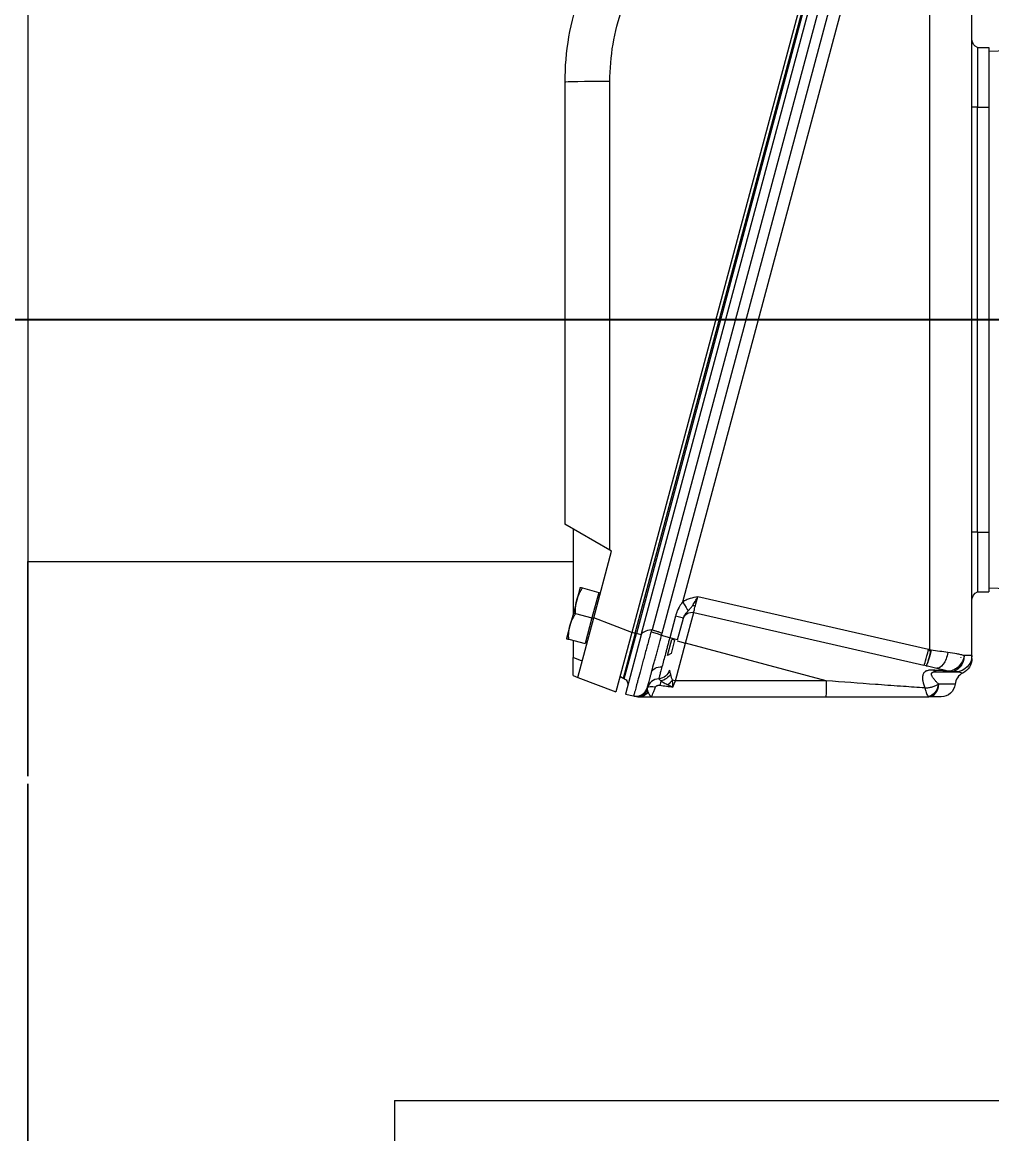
# Model space of a CAD drawing. Header units: millimetres. Extents: x 14484 to 44106, y -7531 to -758.
# Drawn here: x 22383.5 to 22730.3, y -2167.9 to -1770.1 of the extents above; entities that cross this region are included whole.
import ezdxf

# ---------------------------------------------------------------- set-up
doc = ezdxf.new("R2010")
doc.units = ezdxf.units.MM
doc.header["$LTSCALE"] = 15
doc.layers.add('IA-DIBUJO', color=3, linetype='Continuous', lineweight=30)
doc.layers.add('IA-DIM', color=7, linetype='Continuous')
doc.styles.add('ING-AMB', font='romans.shx', dxfattribs={"width": 0.75, "oblique": 15})
doc.dimstyles.new('ING-AMB 15', dxfattribs={"dimscale": 15, "dimtxt": 3, "dimasz": 2.5, "dimexe": 1, "dimexo": 1, "dimgap": 1, "dimtad": 1, "dimdec": 0, "dimzin": 0, "dimdsep": 46, "dimtxsty": 'ING-AMB', "dimcen": 0.1, "dimclrd": 7, "dimclre": 7, "dimclrt": 2, "dimadec": 0, "dimazin": 0, "dimtfac": 1, "dimtdec": 0, "dimtmove": 0, "dimatfit": 0, "dimfxl": 1.25, "dimtolj": 1, "dimtzin": 0, "dimarcsym": 1})

# ---------------------------------------------------------------- blocks, each defined once
blk = doc.blocks.new('A$Cd577ae4d')
at = {"color": 0, "linetype": 'Continuous', "lineweight": 0, "extrusion": (1.22465e-16, 1, -2.22045e-16)}
for p, q in [((444.29, -80.4), (372.47, 187.62)), ((374.24, 188.09), (446.05, -79.93)), ((446.44, -79.82), (374.63, 188.2)), ((375.82, 188.65), (447.7, -79.62)), ((436.86, -79.87), (365.89, 184.99)), ((369.48, 185.96), (440.38, -78.64)), ((429.48, -68.65), (365.52, 170.04)), ((341.19, 159.41), (341.19, -85.71)), ((326, -87.8), (326, 157.48)), ((279.56, 129.76), (320, 128.35)), ((323.96, 129.7), (320, 129.7)), ((320, 129.7), (320, 128.35)), ((320, 128.35), (320, -63.65)), ((323.96, 129.7), (323.96, 108.35)), ((455.52, -50.18), (455.52, 117.58)), ((471.66, 117.35), (471.66, -40.86)), ((323.96, 108.35), (320, 108.35)), ((323.96, 108.35), (326, 108.35)), ((323.96, -43.65), (323.96, 108.35)), ((323.96, -43.65), (320, -43.65)), ((323.96, -43.65), (326, -43.65)), ((323.96, -43.65), (323.96, -65)), ((455.52, -50.18), (471.66, -40.86)), ((468.66, -42.59), (468.66, -72.85)), ((454.92, -50.53), (455.52, -50.18)), ((461.31, -74.39), (454.92, -50.53)), ((466.14, -63.43), (467.37, -68.02)), ((320, -63.65), (279.56, -65.06)), ((320, -63.65), (320, -65)), ((323.96, -65), (320, -65)), ((341.57, -85.71), (424.05, -66.82)), ((459.68, -65.99), (459.1, -66.14)), ((465.32, -63.65), (459.47, -65.22)), ((459.47, -65.22), (461.93, -74.39)), ((467.37, -68.02), (468.6, -72.61)), ((425.5, -72.42), (343.16, -91.28)), ((428.43, -83.37), (425.5, -72.42)), ((429.23, -74.43), (432.03, -73.68)), ((431.32, -82.22), (429.23, -74.43)), ((432.03, -73.68), (434.11, -81.47)), ((447.7, -79.62), (461.31, -74.39)), ((467.01, -95.65), (461.31, -74.39)), ((461.93, -74.39), (461.35, -74.55)), ((467.78, -72.83), (461.93, -74.39)), ((461.93, -74.39), (464.39, -83.57)), ((468.6, -72.61), (467.78, -72.83)), ((468.6, -72.61), (469.83, -77.19)), ((447.67, -79.5), (446.44, -79.82)), ((469.83, -77.19), (471.06, -81.78)), ((378.11, -96.85), (428.43, -83.37)), ((431.41, -82.57), (428.43, -83.37)), ((432.05, -96.85), (428.43, -83.37)), ((431.32, -82.22), (434.11, -81.47)), ((432.38, -82.31), (433.41, -82.03)), ((432.38, -82.31), (433.65, -87.07)), ((434.97, -87.83), (433.41, -82.03)), ((434.11, -81.47), (437.08, -80.68)), ((444.29, -80.4), (446.05, -79.93)), ((444.29, -80.4), (449.98, -101.65)), ((446.05, -79.93), (446.44, -79.82)), ((450.39, -96.14), (446.05, -79.93)), ((446.44, -79.82), (450.78, -96)), ((447.7, -79.62), (453.4, -100.87)), ((464.19, -82.8), (463.61, -82.95)), ((470.24, -82), (464.39, -83.57)), ((468.66, -82.42), (468.66, -88.55)), ((341.19, -85.71), (341.57, -85.71)), ((433.65, -87.07), (434.97, -87.83)), ((438.75, -86.82), (438.75, -86.82)), ((329.95, -88.54), (329.95, -88.61)), ((329.95, -88.61), (329.97, -88.61)), ((341.12, -87.92), (341.12, -87.53)), ((342.41, -91.45), (343.16, -91.28)), ((465.44, -89.79), (468.66, -88.55)), ((468.66, -95.01), (468.66, -88.55)), ((338.56, -93.6), (333.58, -93.6)), ((468.66, -95.01), (467.01, -95.65)), ((332.03, -98.1), (337.79, -98.1)), ((378.11, -96.85), (432.05, -96.85)), ((433.15, -96.56), (432.05, -96.85)), ((450.39, -96.14), (450.78, -96)), ((467.01, -95.65), (453.4, -100.87)), ((337, -102.6), (341.46, -102.6)), ((440.53, -102.6), (378.32, -102.6)), ((447.02, -102.28), (447, -102.29)), ((449.98, -101.65), (447.02, -102.28)), ((447.02, -102.28), (447.02, -102.28))]:
    blk.add_line(p, q, dxfattribs=at)
at = {"color": 0, "linetype": 'Continuous', "lineweight": 0}
for centre, radius, start, end in [((322.8, 132.68), 3.2, 291.2048, 0), ((322.8, -67.98), 3.2, 0, 68.7952), ((426.21, -75.54), 3.2, 15, 102.9), ((331.8, -87.8), 5.8, 180, 270), ((331.8, -88.9), 5.8, 180, 243.9087), ((450.09, -94.12), 2, 290, 331.1164), ((337, -97.6), 5, 185.7392, 270), ((451.08, -98.02), 2, 110, 195)]:
    blk.add_arc(centre, radius, start, end, dxfattribs=at)
at = {"color": 0, "linetype": 'Continuous', "lineweight": 0, "extrusion": (-2.71926e-32, -2.22045e-16, -1)}
for centre, radius, start, end in [((-327.05, -98.6), 5, 116.0913, 174.2608), ((-437.81, -100.64), 4.5, 93.08, 163.5174), ((-446.15, -98.17), 4.2, 270, 343.5174), ((-446.15, -98.17), 4.2, 258, 270)]:
    blk.add_arc(centre, radius, start, end, dxfattribs=at)
for centre, major_axis, ratio, start_param, end_param in [((454.66, 117.35), (17, 0), 0.013563, -1.520222, 0), ((333.58, -87.8), (0, -5.8), 0.807491, -0.275792, 0), ((338.56, -87.8), (0, -5.8), 0.4947, -0.428921, 0), ((341.46, -97.6), (0, -5), 0.737493, 0, 1.470629)]:
    blk.add_ellipse(centre, major_axis=major_axis, ratio=ratio, start_param=start_param, end_param=end_param, dxfattribs=at)
at = {"color": 0, "linetype": 'Continuous', "lineweight": 0}
for centre, major_axis, ratio, start_param, end_param in [((423.88, -66.84), (-1.62, 5.58), 0.028762, -2.1839, -1.574352), ((425.22, -71.84), (-3.09, -0.83), 0.573283, -1.944099, -1.634671), ((429.69, -68.6), (-2.26, -3.54), 0.035366, -1.532184, -0.368573), ((441.11, -79.6), (-4.04, -1.13), 0.091315, -1.519471, -0.123842), ((432.57, -83.51), (-8.47, 31.82), 0.15467, -1.522853, -1.497426), ((342, -85.6), (-16, -2.34), 0.004814, 1.089865, 1.483429), ((337.29, -86.67), (1.29, -5.65), 0.454912, -1.662336, 0), ((342, -85.24), (16.68, 4.95), 0.012585, -1.657751, -1.623141), ((341.12, -85.8), (1.29, -5.65), 0.08739, -1.576949, -1.206283), ((341.12, -85.8), (2.44, -5.26), 0.084218, -1.595008, -1.509304), ((341.63, -85.5), (-5.5, -9.3), 0.024982, -1.533378, -1.466495), ((341.12, -85.8), (1.29, -5.65), 0.069634, -1.493113, -1.275637), ((333.58, -87.8), (2.48, -5.24), 0.798537, -1.924402, -0.270124), ((333.58, -87.8), (0, -5.8), 0.825283, -1.563137, 0), ((341.12, -85.8), (1.29, -5.65), 0.069634, -1.275637, 0), ((341.12, -85.8), (1.29, -5.65), 0.08739, -1.206283, 0), ((436.81, -93.74), (3.4, -2.46), 0.656512, -2.060706, -1.017197), ((438.27, -91.95), (-0.22, -4.19), 0.99975, -1.255516, 0), ((436.33, -95.14), (4.35, 1.16), 0.707107, 0.013635, 1.255241), ((338.05, -94.02), (-0.47, -4.06), 0.672991, 0.076946, 0.133092), ((341.58, -97.58), (1.05, -4.89), 0.732748, -1.624795, -0.262904), ((378.32, -96.8), (0, -5.8), 0.035397, -1.561312, 0), ((432.06, -97.1), (-2.08, 5.02), 0.014564, -1.986547, -1.527887), ((434.74, -96.13), (2.75, -3.18), 0.35847, -1.742813, -1.162069), ((439.06, -100.31), (3.09, 0.83), 0.371394, 0.082419, 1.438022), ((432.74, -60.43), (9.38, -38.93), 0.000011, 0.000006, 0.020885), ((438.82, -100.18), (3.3, 0.81), 0.072595, -0.072725, 0.003328), ((440.51, -105.72), (-3.09, -0.83), 0.990766, -1.896227, -1.834924), ((438.48, -97.65), (2.05, -4.95), 0.018008, -0.007549, 0.134773), ((444.7, -98.4), (0, -4.2), 0.825565, -0.963406, 0)]:
    blk.add_ellipse(centre, major_axis=major_axis, ratio=ratio, start_param=start_param, end_param=end_param, dxfattribs=at)
at = {"color": 0, "linetype": 'Continuous', "lineweight": 0, "extrusion": (-2.46519e-32, -2.22045e-16, -1)}
for centre, major_axis, ratio, start_param, end_param in [((440.85, -80.06), (0.5, -1.4), 0.581715, -3.103648, -2.845743), ((309.38, -116.55), (-134.91, -36.15), 0.091106, 2.930736, 3.141593), ((341.86, -85.63), (1.29, -5.65), 0.052301, 0, 1.568879)]:
    blk.add_ellipse(centre, major_axis=major_axis, ratio=ratio, start_param=start_param, end_param=end_param, dxfattribs=at)
at = {"color": 0, "linetype": 'Continuous', "lineweight": 0, "extrusion": (-8.01187e-32, -2.22045e-16, -1)}
blk.add_ellipse((438.79, -81.87), major_axis=(5.53, -20.82), ratio=0.121228, start_param=-1.694646, end_param=-1.662804, dxfattribs=at)
at = {"color": 0, "linetype": 'Continuous', "lineweight": 0, "extrusion": (-6.16298e-32, -2.22045e-16, -1)}
blk.add_ellipse((342.58, -85.46), major_axis=(15.02, 12.49), ratio=0.023427, start_param=-1.668085, end_param=-1.61833, dxfattribs=at)
at = {"color": 0, "linetype": 'Continuous', "lineweight": 0, "extrusion": (-1.84889e-32, -2.22045e-16, -1)}
blk.add_ellipse((449.64, -96.8), major_axis=(-42.34, -5.8), ratio=0.00036, start_param=-1.283432, end_param=-1.166003, dxfattribs=at)
at = {"color": 0, "linetype": 'Continuous', "lineweight": 0, "extrusion": (-1.2326e-32, -2.22045e-16, -1)}
blk.add_ellipse((437.54, -99.37), major_axis=(0.67, -3.13), ratio=0.096276, start_param=-2.441035, end_param=-1.846934, dxfattribs=at)
at = {"color": 0, "linetype": 'Continuous', "lineweight": 0, "extrusion": (-3.69779e-32, -2.22045e-16, -1)}
for centre, ratio, end_param in [((446.15, -98.17), 0.999999, 1.494646), ((445.49, -98.31), 0.928467, 1.305885)]:
    blk.add_ellipse(centre, major_axis=(0.87, -4.11), ratio=ratio, start_param=0, end_param=end_param, dxfattribs=at)
at = {"color": 0, "linetype": 'Continuous', "lineweight": 0, "extrusion": (-3.08149e-32, -2.22045e-16, -1)}
blk.add_ellipse((446.13, -98.18), major_axis=(0.87, -4.11), ratio=0.997054, start_param=0, end_param=1.48801, dxfattribs=at)
at = {"color": 0, "linetype": 'Continuous', "lineweight": 0}
for points, knots in [([(455.52, 117.58), (455.52, 121.98), (455.15, 126.45), (454.39, 130.88), (453.65, 135.25), (452.53, 139.59), (451.04, 143.81), (449.56, 148.02), (447.72, 152.1), (445.56, 155.98), (443.43, 159.81), (440.99, 163.44), (438.31, 166.81)], [2.8797933, 2.8797933, 2.8797933, 2.8797933, 3.050153, 3.050153, 3.050153, 3.21814, 3.21814, 3.21814, 3.3861549, 3.3861549, 3.3861549, 3.5524879, 3.5524879, 3.5524879, 3.5524879]), ([(457.94, 166.81), (458.5, 165.89), (459.04, 164.95), (459.56, 164.01), (462.17, 159.32), (464.41, 154.35), (466.22, 149.22), (468.02, 144.11), (469.38, 138.84), (470.29, 133.52), (471.21, 128.14), (471.66, 122.72), (471.66, 117.35)], [2.862204, 2.862204, 2.862204, 2.862204, 2.8961825, 2.8961825, 2.8961825, 3.0654109, 3.0654109, 3.0654109, 3.2336813, 3.2336813, 3.2336813, 3.403392, 3.403392, 3.403392, 3.403392]), ([(424.05, -66.82), (425, -66.98), (425.95, -67.17), (427.32, -67.6), (427.78, -67.77), (428.65, -68.17), (429.07, -68.4), (429.48, -68.65)], [-0.000017205, -0.000017205, -0.000017205, -0.000017205, 0.002878689, 0.002878689, 0.004326635, 0.004326635, 0.005774582, 0.005774582, 0.005774582, 0.005774582]), ([(425.91, -69.88), (425.59, -69.43), (425.29, -68.95), (424.82, -68.17), (424.67, -67.9), (424.43, -67.5), (424.36, -67.36), (424.2, -67.09), (424.13, -66.95), (424.05, -66.82)], [0.006462488, 0.006462488, 0.006462488, 0.006462488, 0.008316779, 0.008316779, 0.009243924, 0.009243924, 0.009707496, 0.009707496, 0.010171069, 0.010171069, 0.010171069, 0.010171069]), ([(425.5, -72.42), (425.51, -72.42), (425.51, -72.36), (425.49, -72.25), (425.47, -72.14), (425.44, -71.98), (425.39, -71.77), (425.34, -71.57), (425.28, -71.31), (425.21, -71.01), (425.13, -70.72), (425.04, -70.38), (424.94, -70.01)], [5.323855, 5.323855, 5.323855, 5.323855, 5.5636876, 5.5636876, 5.5636876, 5.8035202, 5.8035202, 5.8035202, 6.0433527, 6.0433527, 6.0433527, 6.2831853, 6.2831853, 6.2831853, 6.2831853]), ([(427.54, -71.87), (427.31, -71.63), (427.09, -71.38), (426.87, -71.13), (426.81, -71.06), (426.75, -70.99), (426.7, -70.92), (426.48, -70.67), (426.28, -70.4), (426.08, -70.13), (426.02, -70.05), (425.96, -69.97), (425.91, -69.88)], [0.003462186, 0.003462186, 0.003462186, 0.003462186, 0.004637008, 0.004637008, 0.004637008, 0.004962337, 0.004962337, 0.004962337, 0.006125706, 0.006125706, 0.006125706, 0.006462467, 0.006462467, 0.006462467, 0.006462467]), ([(429.48, -68.65), (429.76, -68.98), (430.02, -69.33), (430.26, -69.69), (430.28, -69.72), (430.31, -69.76), (430.33, -69.79), (430.43, -69.95), (430.53, -70.1), (430.62, -70.26), (430.74, -70.47), (430.86, -70.68), (430.96, -70.89), (430.99, -70.93), (431.01, -70.98), (431.03, -71.02), (431.23, -71.42), (431.4, -71.82), (431.56, -72.23), (431.57, -72.26), (431.58, -72.29), (431.59, -72.33), (431.67, -72.53), (431.74, -72.74), (431.81, -72.94), (431.89, -73.19), (431.96, -73.43), (432.03, -73.68)], [0, 0, 0, 0, 0.001292541, 0.001292541, 0.001292541, 0.001419018, 0.001419018, 0.001419018, 0.001976394, 0.001976394, 0.001976394, 0.002686094, 0.002686094, 0.002686094, 0.002838037, 0.002838037, 0.002838037, 0.004154953, 0.004154953, 0.004154953, 0.004257055, 0.004257055, 0.004257055, 0.004910018, 0.004910018, 0.004910018, 0.005676073, 0.005676073, 0.005676073, 0.005676073]), ([(429.23, -74.43), (429.16, -74.17), (429.07, -73.92), (428.95, -73.68), (428.86, -73.51), (428.77, -73.34), (428.66, -73.18), (428.62, -73.12), (428.58, -73.06), (428.53, -73), (428.38, -72.79), (428.21, -72.59), (428.04, -72.4), (427.95, -72.31), (427.86, -72.21), (427.77, -72.12), (427.74, -72.08), (427.71, -72.05), (427.68, -72.02), (427.63, -71.97), (427.59, -71.92), (427.54, -71.87)], [0, 0, 0, 0, 0.000834119, 0.000834119, 0.000834119, 0.001440931, 0.001440931, 0.001440931, 0.001668238, 0.001668238, 0.001668238, 0.002502358, 0.002502358, 0.002502358, 0.00294768, 0.00294768, 0.00294768, 0.003094643, 0.003094643, 0.003094643, 0.003336477, 0.003336477, 0.003336477, 0.003336477]), ([(440.38, -78.64), (439.98, -78.76), (439.6, -78.87), (439.24, -78.98), (439.19, -79), (439.14, -79.01), (439.1, -79.03), (438.72, -79.14), (438.38, -79.25), (438.08, -79.35), (438.05, -79.36), (438.03, -79.37), (438.01, -79.38), (437.7, -79.49), (437.45, -79.58), (437.25, -79.66), (437.25, -79.67), (437.24, -79.67), (437.23, -79.67), (437.13, -79.71), (437.05, -79.75), (436.99, -79.78), (436.96, -79.8), (436.93, -79.82), (436.91, -79.83), (436.89, -79.85), (436.87, -79.86), (436.86, -79.87)], [0.000000004, 0.000000004, 0.000000004, 0.000000004, 0.001229002, 0.001229002, 0.001229002, 0.001392897, 0.001392897, 0.001392897, 0.002679262, 0.002679262, 0.002679262, 0.002785794, 0.002785794, 0.002785794, 0.004127905, 0.004127905, 0.004127905, 0.004178691, 0.004178691, 0.004178691, 0.00487514, 0.00487514, 0.00487514, 0.005223364, 0.005223364, 0.005223364, 0.005571588, 0.005571588, 0.005571588, 0.005571588]), ([(440.79, -79.29), (441.2, -80.75), (441.6, -82.2), (442, -83.65), (442.2, -84.38), (442.4, -85.11), (442.59, -85.82), (442.79, -86.54), (442.98, -87.24), (443.16, -87.93), (443.35, -88.62), (443.53, -89.29), (443.71, -89.95), (443.89, -90.62), (444.07, -91.27), (444.24, -91.9), (444.58, -93.17), (444.89, -94.34), (445.18, -95.42), (445.33, -95.95), (445.47, -96.47), (445.6, -96.95), (445.66, -97.2), (445.73, -97.44), (445.79, -97.67), (445.85, -97.89), (445.91, -98.12), (445.96, -98.33), (446.19, -99.18), (446.39, -99.9), (446.54, -100.49), (446.58, -100.64), (446.62, -100.78), (446.66, -100.91), (446.69, -101.04), (446.72, -101.16), (446.75, -101.27), (446.81, -101.5), (446.86, -101.68), (446.9, -101.83), (446.98, -102.13), (447.02, -102.28), (447.02, -102.28)], [0.00067897, 0.00067897, 0.00067897, 0.00067897, 0.00520726, 0.00520726, 0.00520726, 0.0074714, 0.0074714, 0.0074714, 0.00973555, 0.00973555, 0.00973555, 0.01199969, 0.01199969, 0.01199969, 0.01426384, 0.01426384, 0.01426384, 0.01879212, 0.01879212, 0.01879212, 0.02105627, 0.02105627, 0.02105627, 0.02218834, 0.02218834, 0.02218834, 0.02332041, 0.02332041, 0.02332041, 0.0278487, 0.0278487, 0.0278487, 0.02898077, 0.02898077, 0.02898077, 0.03011285, 0.03011285, 0.03011285, 0.03237699, 0.03237699, 0.03237699, 0.03690528, 0.03690528, 0.03690528, 0.03690528]), ([(434.11, -81.47), (434.24, -81.95), (434.37, -82.44), (434.5, -82.92), (434.63, -83.4), (434.76, -83.87), (434.88, -84.34), (435.01, -84.81), (435.13, -85.28), (435.26, -85.74), (435.38, -86.2), (435.5, -86.65), (435.62, -87.09), (435.62, -87.1), (435.62, -87.1), (435.62, -87.1), (435.86, -88), (436.09, -88.83), (436.3, -89.62), (436.3, -89.63), (436.3, -89.63), (436.3, -89.63), (436.51, -90.42), (436.71, -91.16), (436.89, -91.84), (436.89, -91.85), (436.9, -91.85), (436.9, -91.85)], [0, 0, 0, 0, 0.00150199, 0.00150199, 0.00150199, 0.00300725, 0.00300725, 0.00300725, 0.00452367, 0.00452367, 0.00452367, 0.00601926, 0.00601926, 0.00601926, 0.00603156, 0.00603156, 0.00603156, 0.00903284, 0.00903284, 0.00903284, 0.00904734, 0.00904734, 0.00904734, 0.01204727, 0.01204727, 0.01204727, 0.01206312, 0.01206312, 0.01206312, 0.01206312]), ([(440.67, -93.93), (440.43, -93.06), (440.18, -92.11), (439.76, -90.56), (439.62, -90.03), (439.32, -88.94), (439.17, -88.39), (438.87, -87.26), (438.71, -86.68), (438.39, -85.5), (438.23, -84.9), (437.74, -83.1), (437.41, -81.89), (437.08, -80.68)], [0.01454154, 0.01454154, 0.01454154, 0.01454154, 0.0183489, 0.0183489, 0.02025258, 0.02025258, 0.02215625, 0.02215625, 0.02405993, 0.02405993, 0.02596361, 0.02596361, 0.02977097, 0.02977097, 0.02977097, 0.02977097]), ([(328.8, -87.84), (329.16, -87.73), (329.56, -87.63), (329.99, -87.54), (329.99, -87.53), (330, -87.53), (330, -87.53), (330.22, -87.48), (330.44, -87.44), (330.66, -87.39), (330.9, -87.35), (331.13, -87.3), (331.38, -87.26), (331.38, -87.26), (331.39, -87.25), (331.39, -87.25), (332.37, -87.08), (333.44, -86.91), (334.61, -86.74)], [0, 0, 0, 0, 0.001972699, 0.001972699, 0.001972699, 0.001992964, 0.001992964, 0.001992964, 0.002969174, 0.002969174, 0.002969174, 0.003968303, 0.003968303, 0.003968303, 0.003985929, 0.003985929, 0.003985929, 0.007971857, 0.007971857, 0.007971857, 0.007971857]), ([(326, -88.9), (326, -88.9), (326, -88.84), (326, -88.74), (326, -88.65), (326, -88.51), (326, -88.37), (326, -88.23), (326, -88.09), (326, -87.98), (326, -87.87), (326, -87.8), (326, -87.8)], [0, 0, 0, 0, 0.00382604, 0.00382604, 0.00382604, 0.00765792, 0.00765792, 0.00765792, 0.01148981, 0.01148981, 0.01148981, 0.0153217, 0.0153217, 0.0153217, 0.0153217]), ([(326, -87.8), (326, -87.81), (326.71, -87.82), (328.03, -87.84), (328.27, -87.84), (328.53, -87.84), (328.8, -87.84)], [1.5707963, 1.5707963, 1.5707963, 1.5707963, 2.0796526, 2.0796526, 2.0796526, 2.1709326, 2.1709326, 2.1709326, 2.1709326]), ([(329.97, -88.61), (329.97, -88.6), (329.96, -88.59), (329.96, -88.57), (329.96, -88.56), (329.95, -88.54)], [0.000039194, 0.000039194, 0.000039194, 0.000039194, 0.003411011, 0.003411011, 0.006799282, 0.006799282, 0.006799282, 0.006799282]), ([(342.41, -91.45), (341.75, -91.6), (341.08, -91.76), (340.44, -91.9), (339.8, -92.05), (339.18, -92.19), (338.58, -92.33)], [4.7399042, 4.7399042, 4.7399042, 4.7399042, 4.9366859, 4.9366859, 4.9366859, 5.1334675, 5.1334675, 5.1334675, 5.1334675]), ([(331.8, -93.6), (331.42, -93.6), (331.07, -93.64), (330.44, -93.76), (330.17, -93.82), (329.72, -93.95), (329.55, -94.01), (329.31, -94.08), (329.25, -94.11), (329.25, -94.11)], [0, 0, 0, 0, 0.00387713, 0.00387713, 0.00775425, 0.00775425, 0.01163138, 0.01163138, 0.01550851, 0.01550851, 0.01550851, 0.01550851]), ([(333.58, -93.6), (333.01, -93.6), (332.56, -93.6), (332.26, -93.6), (331.95, -93.6), (331.8, -93.6), (331.8, -93.6)], [4.1122528, 4.1122528, 4.1122528, 4.1122528, 4.4123209, 4.4123209, 4.4123209, 4.712389, 4.712389, 4.712389, 4.712389]), ([(338.58, -92.33), (337.88, -92.49), (337.21, -92.65), (336.59, -92.82), (336.56, -92.83), (336.54, -92.83), (336.52, -92.84), (336.36, -92.88), (336.21, -92.92), (336.06, -92.97), (335.91, -93.01), (335.77, -93.06), (335.63, -93.1), (335.36, -93.19), (335.1, -93.28), (334.86, -93.38)], [0, 0, 0, 0, 0.002274441, 0.002274441, 0.002274441, 0.002356269, 0.002356269, 0.002356269, 0.002921632, 0.002921632, 0.002921632, 0.003476423, 0.003476423, 0.003476423, 0.004548882, 0.004548882, 0.004548882, 0.004548882]), ([(334.86, -93.38), (335.8, -93.32), (336.94, -93.25), (338.11, -93.17), (338.65, -93.14), (339.2, -93.11), (339.75, -93.07)], [0.00159923, 0.00159923, 0.00159923, 0.00159923, 0.005533611, 0.005533611, 0.005533611, 0.007324554, 0.007324554, 0.007324554, 0.007324554]), ([(337.95, -98.09), (338.21, -97.82), (338.46, -97.54), (338.7, -97.27), (338.95, -97), (339.19, -96.72), (339.41, -96.45), (339.52, -96.31), (339.63, -96.18), (339.73, -96.04), (339.82, -95.92), (339.9, -95.81), (339.98, -95.69), (340.05, -95.58), (340.12, -95.48), (340.18, -95.37), (340.26, -95.24), (340.32, -95.12), (340.37, -95), (340.41, -94.9), (340.45, -94.81), (340.47, -94.71), (340.5, -94.61), (340.51, -94.51), (340.5, -94.41), (340.5, -94.41), (340.5, -94.41), (340.5, -94.4), (340.5, -94.32), (340.48, -94.24), (340.44, -94.16), (340.44, -94.15), (340.43, -94.13), (340.42, -94.11), (340.38, -94.06), (340.34, -94.01), (340.29, -93.96), (340.25, -93.93), (340.21, -93.9), (340.16, -93.87), (340.12, -93.84), (340.07, -93.82), (340.02, -93.8), (339.93, -93.76), (339.84, -93.73), (339.73, -93.7), (339.7, -93.7), (339.67, -93.69), (339.64, -93.68), (339.49, -93.65), (339.33, -93.63), (339.17, -93.62), (339.16, -93.62), (339.16, -93.62), (339.15, -93.62), (338.96, -93.6), (338.76, -93.6), (338.56, -93.6)], [0.00001149, 0.00001149, 0.00001149, 0.00001149, 0.0014947, 0.0014947, 0.0014947, 0.00300318, 0.00300318, 0.00300318, 0.00377434, 0.00377434, 0.00377434, 0.00442398, 0.00442398, 0.00442398, 0.00502863, 0.00502863, 0.00502863, 0.00573232, 0.00573232, 0.00573232, 0.00628291, 0.00628291, 0.00628291, 0.00689505, 0.00689505, 0.00689505, 0.00691005, 0.00691005, 0.00691005, 0.00741708, 0.00741708, 0.00741708, 0.0075372, 0.0075372, 0.0075372, 0.00791014, 0.00791014, 0.00791014, 0.00816434, 0.00816434, 0.00816434, 0.00839773, 0.00839773, 0.00839773, 0.00879148, 0.00879148, 0.00879148, 0.00890079, 0.00890079, 0.00890079, 0.00941862, 0.00941862, 0.00941862, 0.00944329, 0.00944329, 0.00944329, 0.01004577, 0.01004577, 0.01004577, 0.01004577]), ([(339.75, -93.07), (339.99, -93.06), (340.22, -93.05), (340.45, -93.05), (340.5, -93.05), (340.56, -93.05), (340.62, -93.05), (340.79, -93.05), (340.95, -93.06), (341.11, -93.07), (341.2, -93.08), (341.3, -93.09), (341.39, -93.11), (341.62, -93.14), (341.83, -93.18), (342.03, -93.24), (342.11, -93.27), (342.18, -93.29), (342.25, -93.32), (342.36, -93.36), (342.46, -93.41), (342.56, -93.46), (342.71, -93.55), (342.85, -93.65), (342.97, -93.76), (343.01, -93.79), (343.04, -93.82), (343.07, -93.86), (343.15, -93.94), (343.22, -94.03), (343.28, -94.12), (343.3, -94.16), (343.33, -94.2), (343.35, -94.24), (343.42, -94.38), (343.49, -94.53), (343.53, -94.68), (343.57, -94.79), (343.59, -94.91), (343.61, -95.02), (343.62, -95.07), (343.63, -95.13), (343.64, -95.18), (343.66, -95.35), (343.68, -95.54), (343.68, -95.72), (343.68, -95.85), (343.67, -95.98), (343.67, -96.11), (343.65, -96.36), (343.62, -96.62), (343.58, -96.88), (343.55, -97.02), (343.52, -97.17), (343.49, -97.31), (343.4, -97.74), (343.28, -98.18), (343.12, -98.63), (343.03, -98.89), (342.94, -99.15), (342.83, -99.42)], [0, 0, 0, 0, 0.00076767, 0.00076767, 0.00076767, 0.00096668, 0.00096668, 0.00096668, 0.00153534, 0.00153534, 0.00153534, 0.00188516, 0.00188516, 0.00188516, 0.0027545, 0.0027545, 0.0027545, 0.00307068, 0.00307068, 0.00307068, 0.00357978, 0.00357978, 0.00357978, 0.00437436, 0.00437436, 0.00437436, 0.00460601, 0.00460601, 0.00460601, 0.00514543, 0.00514543, 0.00514543, 0.00537368, 0.00537368, 0.00537368, 0.00614135, 0.00614135, 0.00614135, 0.00667177, 0.00667177, 0.00667177, 0.00690902, 0.00690902, 0.00690902, 0.00767669, 0.00767669, 0.00767669, 0.00819964, 0.00819964, 0.00819964, 0.00921203, 0.00921203, 0.00921203, 0.00975805, 0.00975805, 0.00975805, 0.01134972, 0.01134972, 0.01134972, 0.0122827, 0.0122827, 0.0122827, 0.0122827]), ([(433.15, -96.56), (433.23, -96.39), (433.3, -96.23), (433.36, -96.06), (433.42, -95.9), (433.47, -95.73), (433.52, -95.57), (433.52, -95.56), (433.52, -95.56), (433.52, -95.55), (433.57, -95.39), (433.62, -95.22), (433.66, -95.05), (433.7, -94.89), (433.74, -94.72), (433.78, -94.55)], [0, 0, 0, 0, 0.0005638, 0.0005638, 0.0005638, 0.001111685, 0.001111685, 0.001111685, 0.001127599, 0.001127599, 0.001127599, 0.001686971, 0.001686971, 0.001686971, 0.002255198, 0.002255198, 0.002255198, 0.002255198]), ([(433.78, -94.55), (433.83, -94.36), (433.87, -94.17), (433.92, -94), (433.93, -93.97), (433.93, -93.94), (433.94, -93.91), (433.98, -93.77), (434.02, -93.64), (434.05, -93.52), (434.06, -93.49), (434.07, -93.46), (434.08, -93.43), (434.11, -93.32), (434.14, -93.24), (434.16, -93.17), (434.17, -93.16), (434.17, -93.15), (434.17, -93.14), (434.2, -93.07), (434.21, -93.04), (434.22, -93.04)], [0, 0, 0, 0, 0.000673924, 0.000673924, 0.000673924, 0.000784749, 0.000784749, 0.000784749, 0.001347849, 0.001347849, 0.001347849, 0.00148462, 0.00148462, 0.00148462, 0.002021773, 0.002021773, 0.002021773, 0.002108728, 0.002108728, 0.002108728, 0.002695697, 0.002695697, 0.002695697, 0.002695697]), ([(436.9, -91.85), (436.99, -92.19), (437.07, -92.52), (437.24, -93.13), (437.32, -93.42), (437.53, -94.22), (437.65, -94.67), (437.8, -95.22), (437.84, -95.38), (437.92, -95.66), (437.95, -95.77), (438.02, -96.05), (438.05, -96.15), (438.05, -96.15)], [0.01206312, 0.01206312, 0.01206312, 0.01206312, 0.01356563, 0.01356563, 0.01506813, 0.01506813, 0.01807313, 0.01807313, 0.01957564, 0.01957564, 0.02107814, 0.02107814, 0.02408315, 0.02408315, 0.02408315, 0.02408315]), ([(442.12, -99.36), (442.12, -99.35), (442.11, -99.34), (442.11, -99.32), (442.1, -99.3), (442.1, -99.27), (442.09, -99.23), (442.09, -99.23), (442.09, -99.23), (442.09, -99.23), (442.07, -99.16), (442.04, -99.07), (442.01, -98.95), (442.01, -98.94), (442.01, -98.94), (442.01, -98.93), (441.97, -98.81), (441.93, -98.66), (441.89, -98.49), (441.89, -98.48), (441.88, -98.47), (441.88, -98.46), (441.83, -98.29), (441.78, -98.09), (441.72, -97.87), (441.72, -97.85), (441.71, -97.84), (441.71, -97.82), (441.59, -97.36), (441.44, -96.82), (441.27, -96.18), (441.26, -96.15), (441.25, -96.11), (441.24, -96.07), (441.19, -95.9), (441.15, -95.73), (441.1, -95.54), (441.06, -95.41), (441.02, -95.27), (440.98, -95.12), (440.97, -95.07), (440.96, -95.02), (440.95, -94.97), (440.86, -94.64), (440.76, -94.29), (440.67, -93.93)], [0, 0, 0, 0, 0.00092644, 0.00092644, 0.00092644, 0.00181769, 0.00181769, 0.00181769, 0.00185443, 0.00185443, 0.00185443, 0.00363538, 0.00363538, 0.00363538, 0.00370684, 0.00370684, 0.00370684, 0.00545308, 0.00545308, 0.00545308, 0.00555751, 0.00555751, 0.00555751, 0.00727077, 0.00727077, 0.00727077, 0.00740843, 0.00740843, 0.00740843, 0.01090615, 0.01090615, 0.01090615, 0.01110721, 0.01110721, 0.01110721, 0.01203296, 0.01203296, 0.01203296, 0.01272385, 0.01272385, 0.01272385, 0.01295864, 0.01295864, 0.01295864, 0.01454154, 0.01454154, 0.01454154, 0.01454154]), ([(342.83, -99.42), (342.71, -99.41), (342.6, -99.41), (342.49, -99.4), (342.37, -99.39), (342.26, -99.38), (342.15, -99.37), (341.92, -99.35), (341.69, -99.32), (341.47, -99.28), (341.25, -99.25), (341.02, -99.21), (340.8, -99.16), (340.59, -99.12), (340.39, -99.07), (340.19, -99.01), (340.18, -99.01), (340.17, -99), (340.15, -99), (339.73, -98.88), (339.33, -98.75), (338.96, -98.59), (338.59, -98.44), (338.25, -98.27), (337.95, -98.09)], [-0.000015473, -0.000015473, -0.000015473, -0.000015473, 0.000325356, 0.000325356, 0.000325356, 0.000666186, 0.000666186, 0.000666186, 0.001347845, 0.001347845, 0.001347845, 0.002029503, 0.002029503, 0.002029503, 0.002674921, 0.002674921, 0.002674921, 0.002711162, 0.002711162, 0.002711162, 0.00407448, 0.00407448, 0.00407448, 0.005437798, 0.005437798, 0.005437798, 0.005437798]), ([(342.83, -99.42), (342.74, -99.82), (342.64, -100.19), (342.44, -100.87), (342.34, -101.18), (342.14, -101.72), (342.04, -101.94), (341.85, -102.29), (341.76, -102.42), (341.67, -102.5)], [-0.000015553, -0.000015553, -0.000015553, -0.000015553, 0.001340152, 0.001340152, 0.002695857, 0.002695857, 0.004051562, 0.004051562, 0.005407267, 0.005407267, 0.005407267, 0.005407267]), ([(342.83, -99.42), (345.37, -99.25), (347.91, -99.07), (350.45, -98.89), (353.49, -98.68), (356.52, -98.46), (359.55, -98.24), (359.86, -98.22), (360.16, -98.2), (360.47, -98.18), (366.35, -97.75), (372.23, -97.31), (378.11, -96.85)], [0.00000001, 0.00000001, 0.00000001, 0.00000001, 0.00764978, 0.00764978, 0.00764978, 0.01677512, 0.01677512, 0.01677512, 0.01769786, 0.01769786, 0.01769786, 0.03539573, 0.03539573, 0.03539573, 0.03539573]), ([(432.97, -99.1), (432.99, -98.69), (433.01, -98.27), (433.07, -97.42), (433.1, -96.99), (433.15, -96.56)], [-0.000016013, -0.000016013, -0.000016013, -0.000016013, 0.001305295, 0.001305295, 0.002626604, 0.002626604, 0.002626604, 0.002626604]), ([(434.78, -98.3), (434.49, -98.43), (434.19, -98.57), (433.9, -98.7), (433.74, -98.76), (433.59, -98.83), (433.44, -98.9), (433.28, -98.96), (433.12, -99.03), (432.97, -99.1)], [0, 0, 0, 0, 0.001003289, 0.001003289, 0.001003289, 0.00151523, 0.00151523, 0.00151523, 0.002029942, 0.002029942, 0.002029942, 0.002029942]), ([(437.22, -96.94), (437.05, -97.04), (436.87, -97.15), (436.69, -97.26), (436.5, -97.38), (436.31, -97.49), (436.11, -97.6), (436.09, -97.61), (436.07, -97.63), (436.05, -97.64), (435.64, -97.87), (435.22, -98.09), (434.78, -98.3)], [0, 0, 0, 0, 0.000682173, 0.000682173, 0.000682173, 0.001404116, 0.001404116, 0.001404116, 0.001486741, 0.001486741, 0.001486741, 0.002973481, 0.002973481, 0.002973481, 0.002973481]), ([(438.05, -96.15), (438.04, -96.15), (438.02, -96.17), (437.93, -96.24), (437.87, -96.29), (437.72, -96.43), (437.64, -96.52), (437.44, -96.71), (437.34, -96.82), (437.22, -96.94)], [0, 0, 0, 0, 0.000618762, 0.000618762, 0.001237523, 0.001237523, 0.001856285, 0.001856285, 0.002475047, 0.002475047, 0.002475047, 0.002475047]), ([(439.17, -99.06), (439.15, -99.01), (439.12, -98.96), (439.09, -98.92), (439.05, -98.87), (439.01, -98.82), (438.96, -98.78), (438.91, -98.74), (438.86, -98.7), (438.8, -98.66), (438.74, -98.63), (438.68, -98.59), (438.61, -98.57), (438.54, -98.54), (438.46, -98.51), (438.39, -98.49), (438.31, -98.47), (438.23, -98.46), (438.14, -98.45), (438.06, -98.44), (437.98, -98.44), (437.89, -98.44), (437.81, -98.44), (437.73, -98.44), (437.64, -98.46)], [0, 0, 0, 0, 0.000172084, 0.000172084, 0.000172084, 0.000357227, 0.000357227, 0.000357227, 0.00055928, 0.00055928, 0.00055928, 0.000778434, 0.000778434, 0.000778434, 0.001011709, 0.001011709, 0.001011709, 0.001255791, 0.001255791, 0.001255791, 0.001506098, 0.001506098, 0.001506098, 0.001756644, 0.001756644, 0.001756644, 0.001756644]), ([(440.53, -102.55), (440.51, -102.48), (440.46, -102.35), (440.39, -102.16), (440.32, -101.97), (440.23, -101.72), (440.11, -101.41), (439.99, -101.11), (439.85, -100.75), (439.69, -100.35), (439.53, -99.96), (439.35, -99.52), (439.17, -99.06)], [0, 0, 0, 0, 0.259748, 0.259748, 0.259748, 0.519495, 0.519495, 0.519495, 0.779243, 0.779243, 0.779243, 1.038991, 1.038991, 1.038991, 1.038991]), ([(442.04, -100.17), (442.07, -100.02), (442.09, -99.87), (442.11, -99.73), (442.12, -99.6), (442.13, -99.49), (442.12, -99.39)], [0, 0, 0, 0, 0.00092308, 0.00092308, 0.00092308, 0.001748594, 0.001748594, 0.001748594, 0.001748594]), ([(378.32, -102.6), (372.11, -102.6), (365.7, -102.6), (359.38, -102.6), (356.26, -102.6), (353.15, -102.6), (350.11, -102.6), (347.16, -102.6), (344.27, -102.6), (341.46, -102.6)], [4.5751101, 4.5751101, 4.5751101, 4.5751101, 4.8283473, 4.8283473, 4.8283473, 4.9536169, 4.9536169, 4.9536169, 5.0750433, 5.0750433, 5.0750433, 5.0750433]), ([(444.7, -102.6), (444.44, -102.6), (444.15, -102.6), (443.85, -102.6), (443.54, -102.6), (443.21, -102.6), (442.86, -102.6), (442.68, -102.6), (442.5, -102.6), (442.31, -102.6), (442.13, -102.6), (441.93, -102.6), (441.74, -102.6), (441.54, -102.6), (441.35, -102.6), (441.15, -102.6), (441.04, -102.6), (440.94, -102.6), (440.84, -102.6), (440.79, -102.6), (440.74, -102.6), (440.69, -102.6), (440.64, -102.6), (440.58, -102.6), (440.53, -102.6)], [0, 0, 0, 0, 0.001367211, 0.001367211, 0.001367211, 0.002736868, 0.002736868, 0.002736868, 0.003421697, 0.003421697, 0.003421697, 0.004106525, 0.004106525, 0.004106525, 0.004791344, 0.004791344, 0.004791344, 0.005133705, 0.005133705, 0.005133705, 0.005304829, 0.005304829, 0.005304829, 0.005475952, 0.005475952, 0.005475952, 0.005475952]), ([(440.72, -102.55), (440.74, -102.54), (440.76, -102.53), (440.78, -102.52), (440.85, -102.48), (440.92, -102.42), (440.98, -102.34), (440.99, -102.33), (441, -102.32), (441.01, -102.31), (441.06, -102.25), (441.11, -102.17), (441.17, -102.09), (441.21, -102.03), (441.25, -101.96), (441.29, -101.9), (441.3, -101.87), (441.32, -101.85), (441.33, -101.82), (441.41, -101.68), (441.49, -101.53), (441.57, -101.37), (441.59, -101.34), (441.6, -101.31), (441.61, -101.28), (441.7, -101.12), (441.78, -100.96), (441.85, -100.79)], [0.000775843, 0.000775843, 0.000775843, 0.000775843, 0.001015951, 0.001015951, 0.001015951, 0.001950468, 0.001950468, 0.001950468, 0.002049573, 0.002049573, 0.002049573, 0.002780605, 0.002780605, 0.002780605, 0.003323305, 0.003323305, 0.003323305, 0.00351895, 0.00351895, 0.00351895, 0.004597037, 0.004597037, 0.004597037, 0.004787927, 0.004787927, 0.004787927, 0.005870768, 0.005870768, 0.005870768, 0.005870768]), ([(441.85, -100.79), (441.9, -100.7), (441.93, -100.59), (441.96, -100.49), (441.99, -100.38), (442.01, -100.28), (442.04, -100.17)], [0, 0, 0, 0, 0.000638889, 0.000638889, 0.000638889, 0.001262701, 0.001262701, 0.001262701, 0.001262701]), ([(446.36, -102.42), (446.12, -102.47), (445.86, -102.52), (445.31, -102.58), (445.01, -102.6), (444.7, -102.6)], [0, 0, 0, 0, 0.001131308, 0.001131308, 0.002262615, 0.002262615, 0.002262615, 0.002262615]), ([(447, -102.29), (446.96, -102.29), (446.89, -102.31), (446.78, -102.33), (446.67, -102.36), (446.53, -102.39), (446.36, -102.42)], [0, 0, 0, 0, 0.001415632, 0.001415632, 0.001415632, 0.002820681, 0.002820681, 0.002820681, 0.002820681])]:
    blk.add_open_spline(points, degree=3, knots=knots, dxfattribs=at)
for points, weights in [([(466.14, -63.43), (466.14, -63.43), (465.32, -63.65)], [1.80677399809, 1.80677399809, 1.6770534614]), ([(467.37, -68.02), (466.8, -65.89), (465.32, -63.65)], [1.95716271493, 1.95716271493, 1.81664475418]), ([(467.78, -72.83), (467.94, -70.15), (467.37, -68.02)], [1.81664475418, 1.95716271493, 1.95716271493]), ([(469.83, -77.19), (469.26, -75.06), (467.78, -72.83)], [1.95716271493, 1.95716271493, 1.81664475418]), ([(470.24, -82), (470.4, -79.32), (469.83, -77.19)], [1.81664475418, 1.95716271493, 1.95716271493]), ([(471.06, -81.78), (471.06, -81.78), (470.24, -82)], [1.74065636399, 1.74065636399, 1.61568285985])]:
    blk.add_rational_spline(points, weights, degree=2, dxfattribs=at)
for points in [[(434.22, -93.04), (434.22, -93.04), (434.22, -93.04), (434.22, -93.04)], [(341.67, -102.5), (341.6, -102.57), (341.53, -102.6), (341.46, -102.6)], [(440.53, -102.6), (440.6, -102.6), (440.66, -102.58), (440.72, -102.55)], [(447.02, -102.28), (447.02, -102.28), (447.02, -102.28), (447.02, -102.28)]]:
    blk.add_open_spline(points, degree=3, dxfattribs=at)
blk = doc.blocks.new('*D35')
at = {"layer": 'Defpoints', "color": 0, "transparency": 16777216}
for p in [(22908.52, -992.56), (21817.74, -1876.56), (23049.22, -1876.56)]:
    blk.add_point(p, dxfattribs=at)
at = {"layer": 'IA-DIM', "color": 7, "lineweight": -2, "transparency": 16777216}
for p, q in [((22893.52, -992.56), (21802.74, -992.56)), ((21817.74, -1030.06), (21817.74, -1839.06)), ((23034.22, -1876.56), (21802.74, -1876.56))]:
    blk.add_line(p, q, dxfattribs=at)
at = {"layer": 'IA-DIM', "color": 7, "transparency": 16777216}
for points in [[(21811.49, -1030.06), (21823.99, -1030.06), (21817.74, -992.56)], [(21811.49, -1839.06), (21823.99, -1839.06), (21817.74, -1876.56)]]:
    blk.add_solid(points, dxfattribs=at)
at = {"layer": 'IA-DIM', "color": 2, "transparency": 16777216, "insert": (21780.24, -1434.56), "char_height": 45, "attachment_point": 5, "rotation": 90, "style": 'ING-AMB'}
blk.add_mtext('\\A1;884', dxfattribs=at)
blk = doc.blocks.new('*D37')
at = {"layer": 'Defpoints', "color": 0, "transparency": 16777216}
for p in [(23049.22, -1876.56), (21817.74, -3172.36), (22246.89, -3172.36)]:
    blk.add_point(p, dxfattribs=at)
at = {"layer": 'IA-DIM', "color": 7, "lineweight": -2, "transparency": 16777216}
for p, q in [((23034.22, -1876.56), (21802.74, -1876.56)), ((21817.74, -1914.06), (21817.74, -3134.86)), ((22231.89, -3172.36), (21802.74, -3172.36))]:
    blk.add_line(p, q, dxfattribs=at)
at = {"layer": 'IA-DIM', "color": 7, "transparency": 16777216}
for points in [[(21811.49, -1914.06), (21823.99, -1914.06), (21817.74, -1876.56)], [(21811.49, -3134.86), (21823.99, -3134.86), (21817.74, -3172.36)]]:
    blk.add_solid(points, dxfattribs=at)
at = {"layer": 'IA-DIM', "color": 2, "transparency": 16777216, "insert": (21780.24, -2524.46), "char_height": 45, "attachment_point": 5, "rotation": 90, "style": 'ING-AMB'}
blk.add_mtext('\\A1;1296', dxfattribs=at)

msp = doc.modelspace()

# ---------------------------------------------------------------- linework, layer by layer
at = {"layer": 'IA-DIBUJO', "lineweight": 0}
msp.add_line((22516.62, -2155.96), (23583.19, -2155.96), dxfattribs=at)
msp.add_lwpolyline([(21992.22, -1875.8, -0.391011), (22922.96, -991.29, -0.0169), (22986.91, -992.52)], format="xyb", dxfattribs=at)
for points in [[(22385.53, -1169.64), (22385.53, -2039.91), (22385.53, -1963.04), (22580.55, -1963.04)], [(22516.62, -2155.96), (22516.62, -3162.75)]]:
    msp.add_lwpolyline(points, dxfattribs=at)
for points in [[(21777.44, -1876.56), (22946.95, -1876.56)], [(22385.53, -2042.65), (22385.53, -3162.75)]]:
    msp.add_lwpolyline(points, close=True, dxfattribs=at)

# ---------------------------------------------------------------- block references
at = {"layer": 'IA-DIBUJO', "color": 8, "xscale": -1}
msp.add_blockref('A$Cd577ae4d', (23049.22, -1908.91), dxfattribs=at)

# ---------------------------------------------------------------- dimensions: what is measured, and where the dimension line sits
at = {"layer": 'IA-DIM', "color": 1}
for base, p1, p2, picture, middle in [((21817.74, -1876.56), (22908.52, -992.56), (23049.22, -1876.56), '*D35', (21780.24, -1434.56)), ((21817.74, -3172.36), (23049.22, -1876.56), (22246.89, -3172.36), '*D37', (21780.24, -2524.46))]:
    dim = msp.add_linear_dim(base=base, p1=p1, p2=p2, angle=90, dimstyle='ING-AMB 15', override={"dimpost": '\\X'}, dxfattribs=at)
    dim.commit()
    dim.dimension.update_dxf_attribs({"geometry": picture, "text_midpoint": middle})

doc.saveas('drawing.dxf')
